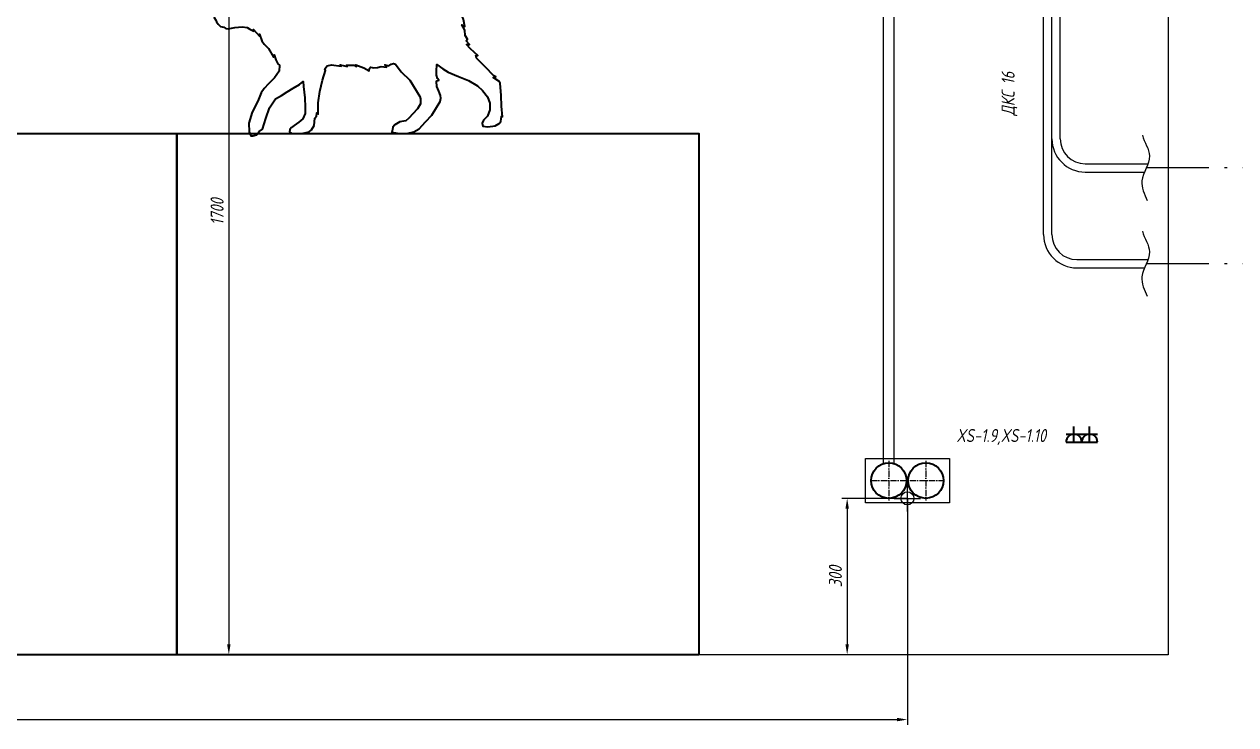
# Model space of a CAD drawing. Header units: millimetres. Extents: x -40374 to 56557, y -58468 to -14063.
# Drawn here: x -29471 to -27148, y -31473 to -30129 of the extents above; entities that cross this region are included whole.
import ezdxf
from ezdxf.enums import TextEntityAlignment as Align

# ---------------------------------------------------------------- set-up
doc = ezdxf.new("R2010")
doc.units = ezdxf.units.MM
doc.header["$PDMODE"] = 34
doc.header["$PDSIZE"] = 25
doc.linetypes.add('ACAD_ISO10W100', pattern=[18.5, 12, -3, 0.5, -3])
for name, color, linetype in [('01 Черновое', 7, 'Continuous'), ('02 ЭОМ и СС', 7, 'Continuous'), ('04 Мебель', 5, 'Continuous'), ('11 Привязка размеры', 7, 'Continuous')]:
    doc.layers.add(name, color=color, linetype=linetype)
doc.layers.add('100 noprint', color=1, linetype='Continuous', plot=False)
doc.styles.get("Standard").update_dxf_attribs({"font": 'Ubuntu-R.ttf'})
doc.styles.add('ГОСТ-ISOCPEUR', font='isocpeui.ttf', dxfattribs={"width": 0.8})
doc.dimstyles.new('ISO-25', dxfattribs={"dimtxt": 2.5, "dimasz": 2.5, "dimexe": 1.25, "dimexo": 0.625, "dimtad": 1, "dimtxsty": 'Standard', "dimcen": 2.5, "dimadec": 0, "dimazin": 0, "dimtfac": 1, "dimtmove": 0, "dimatfit": 3, "dimfxl": 1, "dimarcsym": 0})

# ---------------------------------------------------------------- blocks, each defined once
blk = doc.blocks.new('GA')
at = {"linetype": 'Continuous', "lineweight": -2}
blk.add_lwpolyline([(12.52, 30.24), (10.92, 28.96), (9.88, 28.62), (8.68, 28.16), (8.82, 28.46), (7.4, 28.08), (5.64, 28.14), (3.86, 28.2), (2.02, 28), (-1.64, 27.42), (-5.08, 27.02), (-7.62, 26.68), (-10.14, 26.46), (-12.74, 26.64), (-13.96, 26.8), (-15.18, 27.02), (-16.54, 27.5), (-17.48, 27.62), (-18.62, 27.72), (-21.68, 27.38), (-21.84, 27.5), (-22.9, 27.42), (-24.9, 27.94), (-26.7, 29.26), (-27.76, 29.74), (-28.28, 30.48), (-29.16, 31.18), (-29.54, 31.8), (-29.84, 32.2), (-30.24, 32.32), (-30.42, 32.06), (-30.34, 31.44), (-30.3, 31), (-31.24, 31.74), (-31.74, 32.16), (-32.02, 32.1), (-31.82, 30.8), (-31.56, 29.78), (-31.24, 29.04), (-32.14, 28.42), (-33.32, 27.04), (-33.44, 26.3), (-34.02, 25.34), (-34.44, 24.44), (-34.7, 23.72), (-34.7, 23.48), (-34.36, 22.98), (-34.24, 22.6), (-33.98, 22.16), (-33.5, 21.68), (-32.9, 21.56), (-32.5, 21.28), (-32.06, 21.2), (-30.8, 21.42), (-29.38, 21.5), (-28.44, 21.36), (-27.9, 21.02), (-27.2, 20.6), (-27.2, 20.94), (-26.12, 19.6), (-26.12, 20), (-25.68, 18.68), (-25.3, 18.04), (-24.48, 17.18), (-23.6, 15.48), (-23.44, 15.9), (-23.16, 14.92), (-22.82, 14.16), (-22.46, 13.9), (-22.6, 12.78), (-23.52, 11.52), (-24.74, 10.4), (-25.6, 9.5), (-26.16, 8.72), (-26.9, 7.14), (-28.04, 5.08), (-28.74, 2.96), (-28.74, 1.3), (-28.48, 0.56), (-28.06, 0.5), (-27.34, 0.72), (-26.8, 1.34), (-26.18, 1.76), (-25.44, 3.76), (-24.66, 5.76), (-23.5, 7.44), (-22.3, 8.08), (-21.2, 8.72), (-20, 9.38), (-18.78, 10.08), (-18.08, 10.64), (-18, 9.66), (-17.84, 7.48), (-17.86, 5.68), (-17.92, 4.48), (-18.36, 3.48), (-19.16, 2.82), (-20.1, 2.26), (-20.62, 1.86), (-20.92, 1.52), (-21, 1.08), (-20.68, 0.78), (-18.64, 0.64), (-17.28, 0.92), (-16.78, 1.26), (-16.28, 2.12), (-16.1, 3.5), (-15.74, 3.88), (-15.66, 4.52), (-15.4, 4.24), (-15.34, 6.44), (-14.96, 8.58), (-14.36, 10.72), (-13.72, 12.54), (-13.8, 12.92), (-13.36, 13.48), (-12.5, 13.6), (-10.7, 13.32), (-10.84, 13.54), (-10.32, 13.44), (-9.52, 13.18), (-9.68, 13.42), (-9.12, 13.44), (-8.64, 13.44), (-8.16, 13.42), (-7.72, 13.14), (-7.84, 13.42), (-6.34, 12.84), (-5.32, 12.18), (-5.28, 12.64), (-5.08, 12.92), (-4.42, 12.74), (-3.72, 12.82), (-3.04, 12.94), (-1.98, 12.8), (-2.32, 13.26), (-1.54, 13.06), (-1.12, 13.32), (-0.66, 13.44), (-0.26, 13.32), (0.8, 11.8), (2.38, 10.14), (4.16, 6.98), (4.3, 6.48), (4.26, 5.54), (3.64, 4.62), (2.72, 3.68), (1.96, 2.86), (1.32, 2.4), (0.2, 2.2), (-0.78, 1.66), (-1.2, 1.26), (-1.28, 0.82), (-1.44, 0.28), (0, 0), (1.46, -0.04), (2.78, 0.2), (3.84, 0.78), (5.1, 2.04), (6.36, 3.32), (8.08, 5.88), (8.22, 6.5), (8.16, 7.02), (7.84, 7.86), (7.54, 8.78), (7.5, 9.7), (7.54, 9.84), (7.96, 9.94), (7.66, 10.28), (7.54, 10.9), (7.58, 11.68), (7.66, 12.98), (8.8, 12.08), (9.8, 11.42), (11.72, 10.56), (13.6, 9.7), (15.28, 8.64), (16.24, 7.7), (17.14, 6.46), (17.54, 5.22), (17.5, 3.9), (17.02, 2.7), (16.24, 1.98), (15.98, 1.4), (16.08, 0.82), (16.98, 0.66), (18.4, 0.82), (19.22, 1.26), (19.54, 1.6), (19.7, 2.66), (19.9, 2.5), (19.78, 4.58), (19.78, 6.6), (19.64, 8.96), (19.44, 9.38), (18.34, 10.1), (18.9, 10.22), (18.52, 10.44), (16.92, 12.18), (15.3, 13.9), (15.2, 14.42), (15.56, 14.4), (14.18, 15.76), (13.48, 16.64), (14.04, 16.6), (13.46, 17.32), (13.68, 17.64), (13.26, 18.36), (13.22, 19.36), (12.74, 20.38), (13.26, 20.06), (13.06, 21.42), (12.7, 22.44), (12.22, 23.46), (12, 24.54), (12.02, 25.28), (12.52, 26.04), (13.86, 27.28), (15.56, 28.78), (17.06, 30.42), (18.28, 32.22), (18.62, 32.98), (19.08, 33.72), (19.5, 34.26), (20.06, 35.16), (20.28, 35.44), (20.6, 35.94), (20.12, 35.7), (21.02, 37.3), (21.46, 38.4), (22.34, 39.64), (23.48, 40.62), (25, 41.56), (25.24, 42.02), (25.3, 42.6), (25, 43), (24.46, 43.24), (23.28, 43.28), (21.88, 42.98), (20.7, 42.26), (20.1, 41.52), (19.42, 40.2), (18.46, 38.02), (16.76, 35.06), (14.7, 32.4), (12.52, 30.24)], dxfattribs=at)
blk = doc.blocks.new('*D462')
at = {"layer": '11 Привязка размеры', "color": 0, "lineweight": -2}
for p, q in [((-29177.9, -29638.4), (-29177.9, -30112.3)), ((-32047.9, -31338.4), (-32047.9, -30092.3)), ((-32027.9, -30102.3), (-29197.9, -30102.3))]:
    blk.add_line(p, q, dxfattribs=at)
at = {"layer": '11 Привязка размеры', "color": 0}
for points in [[(-32027.9, -30098.9), (-32027.9, -30105.6), (-32047.9, -30102.3)], [(-29197.9, -30105.6), (-29197.9, -30098.9), (-29177.9, -30102.3)]]:
    blk.add_solid(points, dxfattribs=at)
at = {"layer": 'Defpoints', "color": 0}
for p in [(-29177.9, -29638.4), (-29177.9, -30102.3), (-32047.9, -31338.4)]:
    blk.add_point(p, dxfattribs=at)
at = {"layer": '11 Привязка размеры', "color": 0, "insert": (-30612.9, -30079.8), "char_height": 25, "attachment_point": 5, "style": 'ГОСТ-ISOCPEUR'}
blk.add_mtext('2870', dxfattribs=at)
blk = doc.blocks.new('*D463')
at = {"layer": '11 Привязка размеры', "color": 0, "lineweight": -2}
for p, q in [((-29177.9, -29638.4), (-29068.5, -29638.4)), ((-29078.5, -29658.4), (-29078.5, -31318.4)), ((-29177.9, -31338.4), (-29068.5, -31338.4))]:
    blk.add_line(p, q, dxfattribs=at)
at = {"layer": '11 Привязка размеры', "color": 0}
for points in [[(-29075.2, -29658.4), (-29081.8, -29658.4), (-29078.5, -29638.4)], [(-29081.8, -31318.4), (-29075.2, -31318.4), (-29078.5, -31338.4)]]:
    blk.add_solid(points, dxfattribs=at)
at = {"layer": 'Defpoints', "color": 0}
for p in [(-29177.9, -29638.4), (-29177.9, -31338.4), (-29078.5, -31338.4)]:
    blk.add_point(p, dxfattribs=at)
at = {"layer": '11 Привязка размеры', "color": 0, "insert": (-29101, -30488.4), "char_height": 25, "attachment_point": 5, "rotation": 90, "style": 'ГОСТ-ISOCPEUR'}
blk.add_mtext('1700', dxfattribs=at)
blk = doc.blocks.new('*D464')
at = {"layer": '11 Привязка размеры', "color": 0, "lineweight": -2}
for p, q in [((-27777.9, -31038.4), (-27777.9, -31472.9)), ((-32047.9, -31338.4), (-32047.9, -31472.9)), ((-32027.9, -31462.9), (-27797.9, -31462.9))]:
    blk.add_line(p, q, dxfattribs=at)
at = {"layer": '11 Привязка размеры', "color": 0}
for points in [[(-32027.9, -31459.5), (-32027.9, -31466.2), (-32047.9, -31462.9)], [(-27797.9, -31466.2), (-27797.9, -31459.5), (-27777.9, -31462.9)]]:
    blk.add_solid(points, dxfattribs=at)
at = {"layer": 'Defpoints', "color": 0}
for p in [(-27777.9, -31038.4), (-32047.9, -31338.4), (-27777.9, -31462.9)]:
    blk.add_point(p, dxfattribs=at)
at = {"layer": '11 Привязка размеры', "color": 0, "insert": (-29912.9, -31440.4), "char_height": 25, "attachment_point": 5, "style": 'ГОСТ-ISOCPEUR'}
blk.add_mtext('4270', dxfattribs=at)
blk = doc.blocks.new('*D465')
at = {"layer": '11 Привязка размеры', "color": 0, "lineweight": -2}
for p, q in [((-27777.9, -31038.4), (-27903.3, -31038.4)), ((-27893.3, -31058.4), (-27893.3, -31318.4)), ((-27777.9, -31338.4), (-27903.3, -31338.4))]:
    blk.add_line(p, q, dxfattribs=at)
at = {"layer": '11 Привязка размеры', "color": 0}
for points in [[(-27889.9, -31058.4), (-27896.6, -31058.4), (-27893.3, -31038.4)], [(-27896.6, -31318.4), (-27889.9, -31318.4), (-27893.3, -31338.4)]]:
    blk.add_solid(points, dxfattribs=at)
at = {"layer": 'Defpoints', "color": 0}
for p in [(-27777.9, -31038.4), (-27893.3, -31338.4), (-27777.9, -31338.4)]:
    blk.add_point(p, dxfattribs=at)
at = {"layer": '11 Привязка размеры', "color": 0, "insert": (-27915.8, -31188.4), "char_height": 25, "attachment_point": 5, "rotation": 90, "style": 'ГОСТ-ISOCPEUR'}
blk.add_mtext('300', dxfattribs=at)
blk = doc.blocks.new('розетка скрытая трехполюсная')
at = {"color": 0, "lineweight": -2}
for p, q in [((0, 0), (0, 3)), ((-1.5, 1.5), (1.5, 1.5)), ((-1.5, 0), (1.5, 0))]:
    blk.add_line(p, q, dxfattribs=at)
blk.add_arc((0, 0), 1.5, 0, 180, dxfattribs=at)

msp = doc.modelspace()

# ---------------------------------------------------------------- linework, layer by layer
at = {"layer": '01 Черновое'}
msp.add_lwpolyline([(-32047.9, -31338.4), (-32047.9, -28538.4), (-27277.9, -28538.4), (-27277.9, -31338.4)], close=True, dxfattribs=at)
at = {"layer": '02 ЭОМ и СС', "color": 1}
for p, q in [((-27823.4, -30971.9), (-27823.4, -28551.9)), ((-27823.4, -30971.9), (-27823.4, -28551.9)), ((-27803.4, -30971.9), (-27803.4, -28551.9)), ((-27803.4, -30971.9), (-27803.4, -28551.9))]:
    msp.add_line(p, q, dxfattribs=at)
at = {"layer": '02 ЭОМ и СС'}
for p, q in [((-27516.8, -30532.4), (-27516.8, -28551.9)), ((-27516.8, -30532.4), (-27516.8, -28551.9)), ((-27500.8, -30532.4), (-27500.8, -28551.9)), ((-27500.8, -30339.4), (-27500.8, -28551.9)), ((-27500.8, -30532.4), (-27500.8, -28551.9)), ((-27500.8, -30339.4), (-27500.8, -28551.9)), ((-27484.8, -30348.4), (-27484.8, -28551.9)), ((-27484.8, -30348.4), (-27484.8, -28551.9)), ((-27436.8, -30396.4), (-27316.7, -30396.4)), ((-27436.8, -30396.4), (-27316.7, -30396.4)), ((-27436.8, -30412.4), (-27323.5, -30412.4)), ((-27436.8, -30412.4), (-27323.5, -30412.4)), ((-27452.8, -30580.4), (-27316.7, -30580.4)), ((-27452.8, -30580.4), (-27316.7, -30580.4)), ((-27452.8, -30596.4), (-27323.5, -30596.4)), ((-27452.8, -30596.4), (-27323.5, -30596.4))]:
    msp.add_line(p, q, dxfattribs=at)
at = {"layer": '02 ЭОМ и СС', "linetype": 'ACAD_ISO10W100', "ltscale": 10, "flags": 128}
for points in [[(-27319.7, -30403.7), (-26189.2, -30403.7)], [(-27319.7, -30403.7), (-26189.2, -30403.7)], [(-27319.7, -30587.7), (-26189.2, -30587.7)], [(-27319.7, -30587.7), (-26189.2, -30587.7)]]:
    msp.add_lwpolyline(points, dxfattribs=at)
at = {"layer": '02 ЭОМ и СС', "color": 1, "lineweight": 40}
for centre in [(-27813.4, -31004.4), (-27813.4, -31004.4), (-27742.4, -31004.4), (-27742.4, -31004.4)]:
    msp.add_circle(centre, 34, dxfattribs=at)
at = {"layer": '02 ЭОМ и СС'}
for centre, radius in [((-27436.8, -30348.4), 64), ((-27436.8, -30348.4), 64), ((-27436.8, -30348.4), 48), ((-27436.8, -30348.4), 48), ((-27452.8, -30532.4), 64), ((-27452.8, -30532.4), 64), ((-27452.8, -30532.4), 48), ((-27452.8, -30532.4), 48)]:
    msp.add_arc(centre, radius, 180, 270, dxfattribs=at)
at = {"layer": '02 ЭОМ и СС', "start_tangent": (0.237453, -0.971399), "end_tangent": (0.413803, -0.910366)}
for points in [[(-27327.3, -30341.8), (-27313.6, -30381.6), (-27328.4, -30429.3), (-27318.2, -30466.8)], [(-27327.3, -30341.8), (-27313.6, -30381.6), (-27328.4, -30429.3), (-27318.2, -30466.8)], [(-27327.3, -30525.8), (-27313.6, -30565.6), (-27328.4, -30613.3), (-27318.2, -30650.8)], [(-27327.3, -30525.8), (-27313.6, -30565.6), (-27328.4, -30613.3), (-27318.2, -30650.8)]]:
    msp.add_spline(points, degree=3, dxfattribs=at)
at = {"layer": '04 Мебель', "lineweight": 40}
for points in [[(-29177.9, -31338.4), (-30177.9, -31338.4), (-30177.9, -30338.4), (-29177.9, -30338.4)], [(-28177.9, -31338.4), (-29177.9, -31338.4), (-29177.9, -30338.4), (-28177.9, -30338.4)]]:
    msp.add_lwpolyline(points, close=True, dxfattribs=at)
at = {"layer": '100 noprint', "color": 2, "lineweight": -2}
msp.add_lwpolyline([(-27858.4, -31046.9), (-27858.4, -30961.9), (-27697.4, -30961.9), (-27697.4, -31046.9)], close=True, dxfattribs=at)
msp.add_lwpolyline([(-27858.4, -31046.9), (-27858.4, -30961.9), (-27697.4, -30961.9), (-27697.4, -31046.9)], close=True, dxfattribs=at)
at = {"layer": '11 Привязка размеры', "linetype": 'ACAD_ISO10W100'}
for p, q in [((-27813.4, -30966.5), (-27813.4, -31042.3)), ((-27813.4, -30966.5), (-27813.4, -31042.3)), ((-27742.4, -30966.5), (-27742.4, -31042.3)), ((-27742.4, -30966.5), (-27742.4, -31042.3)), ((-27847.4, -31004.4), (-27708.4, -31004.4)), ((-27847.4, -31004.4), (-27708.4, -31004.4))]:
    msp.add_line(p, q, dxfattribs=at)
at = {"layer": '11 Привязка размеры', "lineweight": -2}
msp.add_point((-27777.9, -31038.4), dxfattribs=at)
msp.add_point((-27777.9, -31038.4), dxfattribs=at)

# ---------------------------------------------------------------- block references
at = {"layer": '02 ЭОМ и СС', "color": 1, "lineweight": 40, "xscale": 10, "yscale": 10, "zscale": 10}
for p in [(-27458.5, -30930.4), (-27428.5, -30930.4)]:
    msp.add_blockref('розетка скрытая трехполюсная', p, dxfattribs=at)
at = {"layer": '04 Мебель', "lineweight": 40, "xscale": 10, "yscale": 10, "zscale": 10, "rotation": 1.999999999999999}
msp.add_blockref('GA', (-28751.8, -30338.4), dxfattribs=at)

# ---------------------------------------------------------------- texts
at = {"layer": '02 ЭОМ и СС', "linetype": 'Continuous', "style": 'ГОСТ-ISOCPEUR', "width": 0.8}
msp.add_text('XS-1.9,XS-1.10', height=25, dxfattribs=at).set_placement((-27511.9, -30930.4), align=Align.RIGHT)
at = {"layer": '02 ЭОМ и СС', "insert": (-27597.3, -30304.1), "char_height": 25, "width": 270.313, "attachment_point": 1, "rotation": 90, "style": 'ГОСТ-ISOCPEUR'}
msp.add_mtext('{ДКС 16}', dxfattribs=at)

# ---------------------------------------------------------------- dimensions: what is measured, and where the dimension line sits
at = {"layer": '11 Привязка размеры'}
for base, p2, picture, middle in [((-29177.9, -30102.3), (-29177.9, -29638.4), '*D462', (-30612.9, -30102.3)), ((-27777.9, -31462.9), (-27777.9, -31038.4), '*D464', (-29912.9, -31462.9))]:
    dim = msp.add_linear_dim(base=base, p1=(-32047.9, -31338.4), p2=p2, dimstyle='ISO-25', override={"dimtxt": 25, "dimasz": 20, "dimexe": 10, "dimexo": 0, "dimgap": 10, "dimdec": 0, "dimtxsty": 'ГОСТ-ISOCPEUR'}, dxfattribs=at)
    dim.commit()
    dim.dimension.update_dxf_attribs({"geometry": picture, "text_midpoint": middle, "dimtype": 160})
dim = msp.add_linear_dim(base=(-29078.5, -31338.4), p1=(-29177.9, -29638.4), p2=(-29177.9, -31338.4), angle=90, dimstyle='ISO-25', override={"dimtxt": 25, "dimasz": 20, "dimexe": 10, "dimexo": 0, "dimgap": 10, "dimdec": 0, "dimtxsty": 'ГОСТ-ISOCPEUR'}, dxfattribs=at)
dim.commit()
dim.dimension.update_dxf_attribs({"geometry": '*D463', "text_midpoint": (-29078.5, -30488.4), "dimtype": 160})
dim = msp.add_linear_dim(base=(-27893.3, -31338.4), p1=(-27777.9, -31038.4), p2=(-27777.9, -31338.4), angle=90, dimstyle='ISO-25', override={"dimtxt": 25, "dimasz": 20, "dimexe": 10, "dimexo": 0, "dimgap": 10, "dimdec": 0, "dimtxsty": 'ГОСТ-ISOCPEUR'}, dxfattribs=at)
dim.commit()
dim.dimension.update_dxf_attribs({"geometry": '*D465', "text_midpoint": (-27915.8, -31188.4)})

doc.saveas('drawing.dxf')
